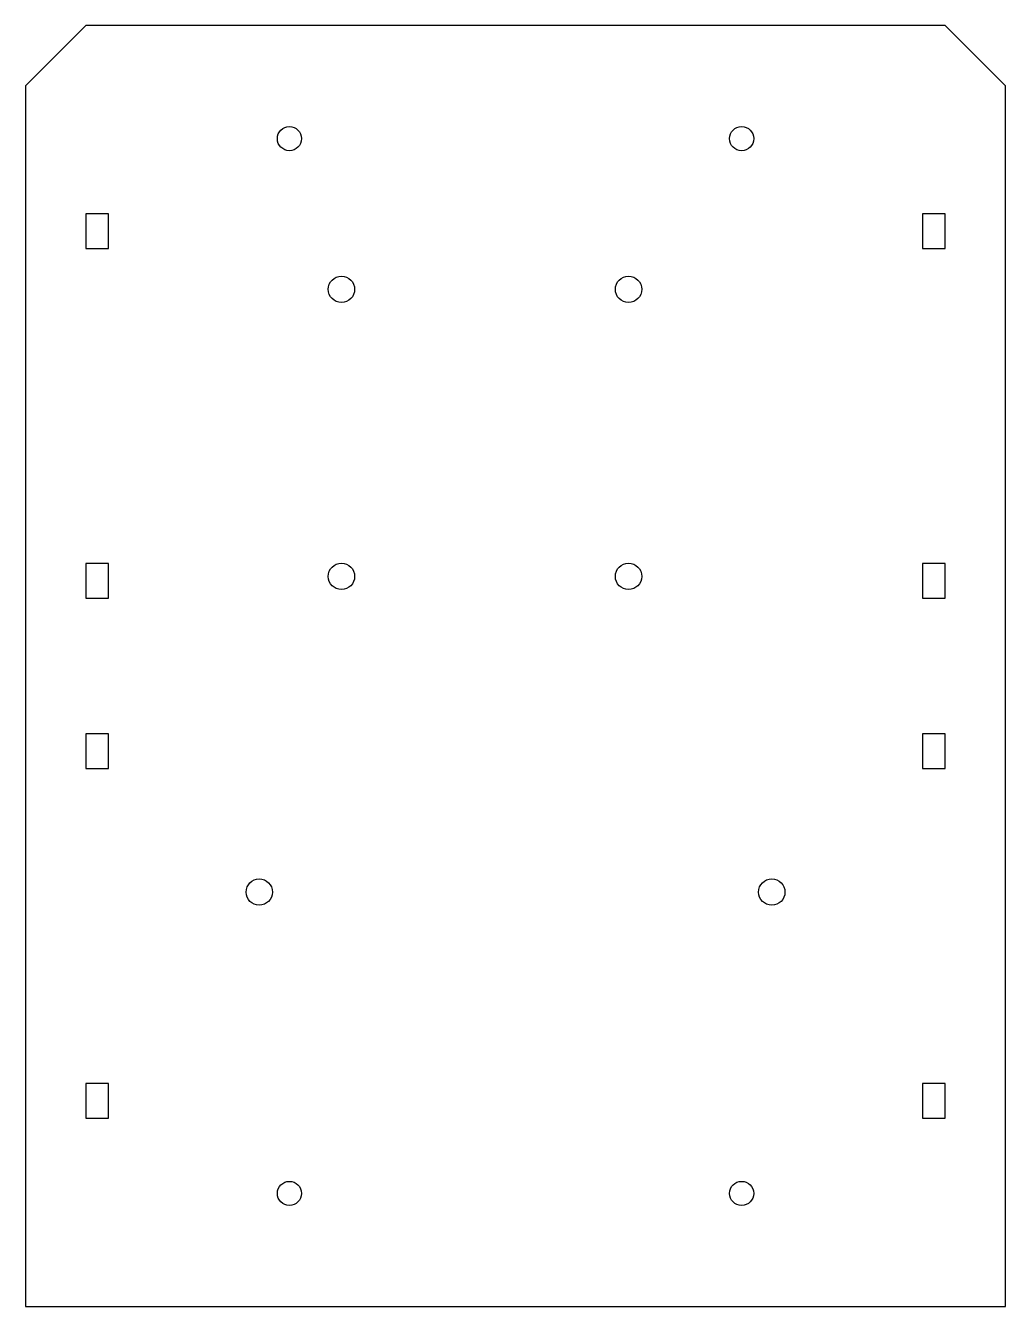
# Model space of a CAD drawing. Header units: millimetres. Extents: x 41 to 171, y 90 to 260.
import ezdxf

# ---------------------------------------------------------------- set-up
doc = ezdxf.new("R2010")
doc.units = ezdxf.units.MM

msp = doc.modelspace()

# ---------------------------------------------------------------- linework, layer by layer
at = {"color": 7, "linetype": 'Continuous', "lineweight": 25}
for p, q in [((48.57, 260.2), (40.57, 252.2)), ((162.57, 260.2), (48.57, 260.2)), ((170.57, 252.2), (162.57, 260.2)), ((40.57, 252.2), (40.57, 90.2)), ((170.57, 90.2), (170.57, 252.2)), ((51.57, 235.2), (48.57, 235.2)), ((48.57, 235.2), (48.57, 230.6)), ((51.57, 230.6), (51.57, 235.2)), ((162.57, 235.2), (159.57, 235.2)), ((159.57, 235.2), (159.57, 230.6)), ((162.57, 230.6), (162.57, 235.2)), ((48.57, 230.6), (51.57, 230.6)), ((159.57, 230.6), (162.57, 230.6)), ((51.57, 188.8), (48.57, 188.8)), ((48.57, 188.8), (48.57, 184.2)), ((51.57, 184.2), (51.57, 188.8)), ((162.57, 188.8), (159.57, 188.8)), ((159.57, 188.8), (159.57, 184.2)), ((162.57, 184.2), (162.57, 188.8)), ((48.57, 184.2), (51.57, 184.2)), ((159.57, 184.2), (162.57, 184.2)), ((51.57, 166.2), (48.57, 166.2)), ((48.57, 166.2), (48.57, 161.6)), ((51.57, 161.6), (51.57, 166.2)), ((162.57, 166.2), (159.57, 166.2)), ((159.57, 166.2), (159.57, 161.6)), ((162.57, 161.6), (162.57, 166.2)), ((48.57, 161.6), (51.57, 161.6)), ((159.57, 161.6), (162.57, 161.6)), ((51.57, 119.8), (48.57, 119.8)), ((48.57, 119.8), (48.57, 115.2)), ((51.57, 115.2), (51.57, 119.8)), ((162.57, 119.8), (159.57, 119.8)), ((159.57, 119.8), (159.57, 115.2)), ((162.57, 115.2), (162.57, 119.8)), ((48.57, 115.2), (51.57, 115.2)), ((159.57, 115.2), (162.57, 115.2)), ((40.57, 90.2), (170.57, 90.2))]:
    msp.add_line(p, q, dxfattribs=at)
for centre, radius in [((75.57, 245.2), 1.6), ((135.57, 245.2), 1.6), ((82.47, 225.2), 1.75), ((120.57, 225.2), 1.75), ((82.47, 187.1), 1.75), ((120.57, 187.1), 1.75), ((71.57, 145.2), 1.75), ((139.57, 145.2), 1.75), ((75.57, 105.2), 1.6), ((135.57, 105.2), 1.6)]:
    msp.add_circle(centre, radius, dxfattribs=at)

doc.saveas('drawing.dxf')
